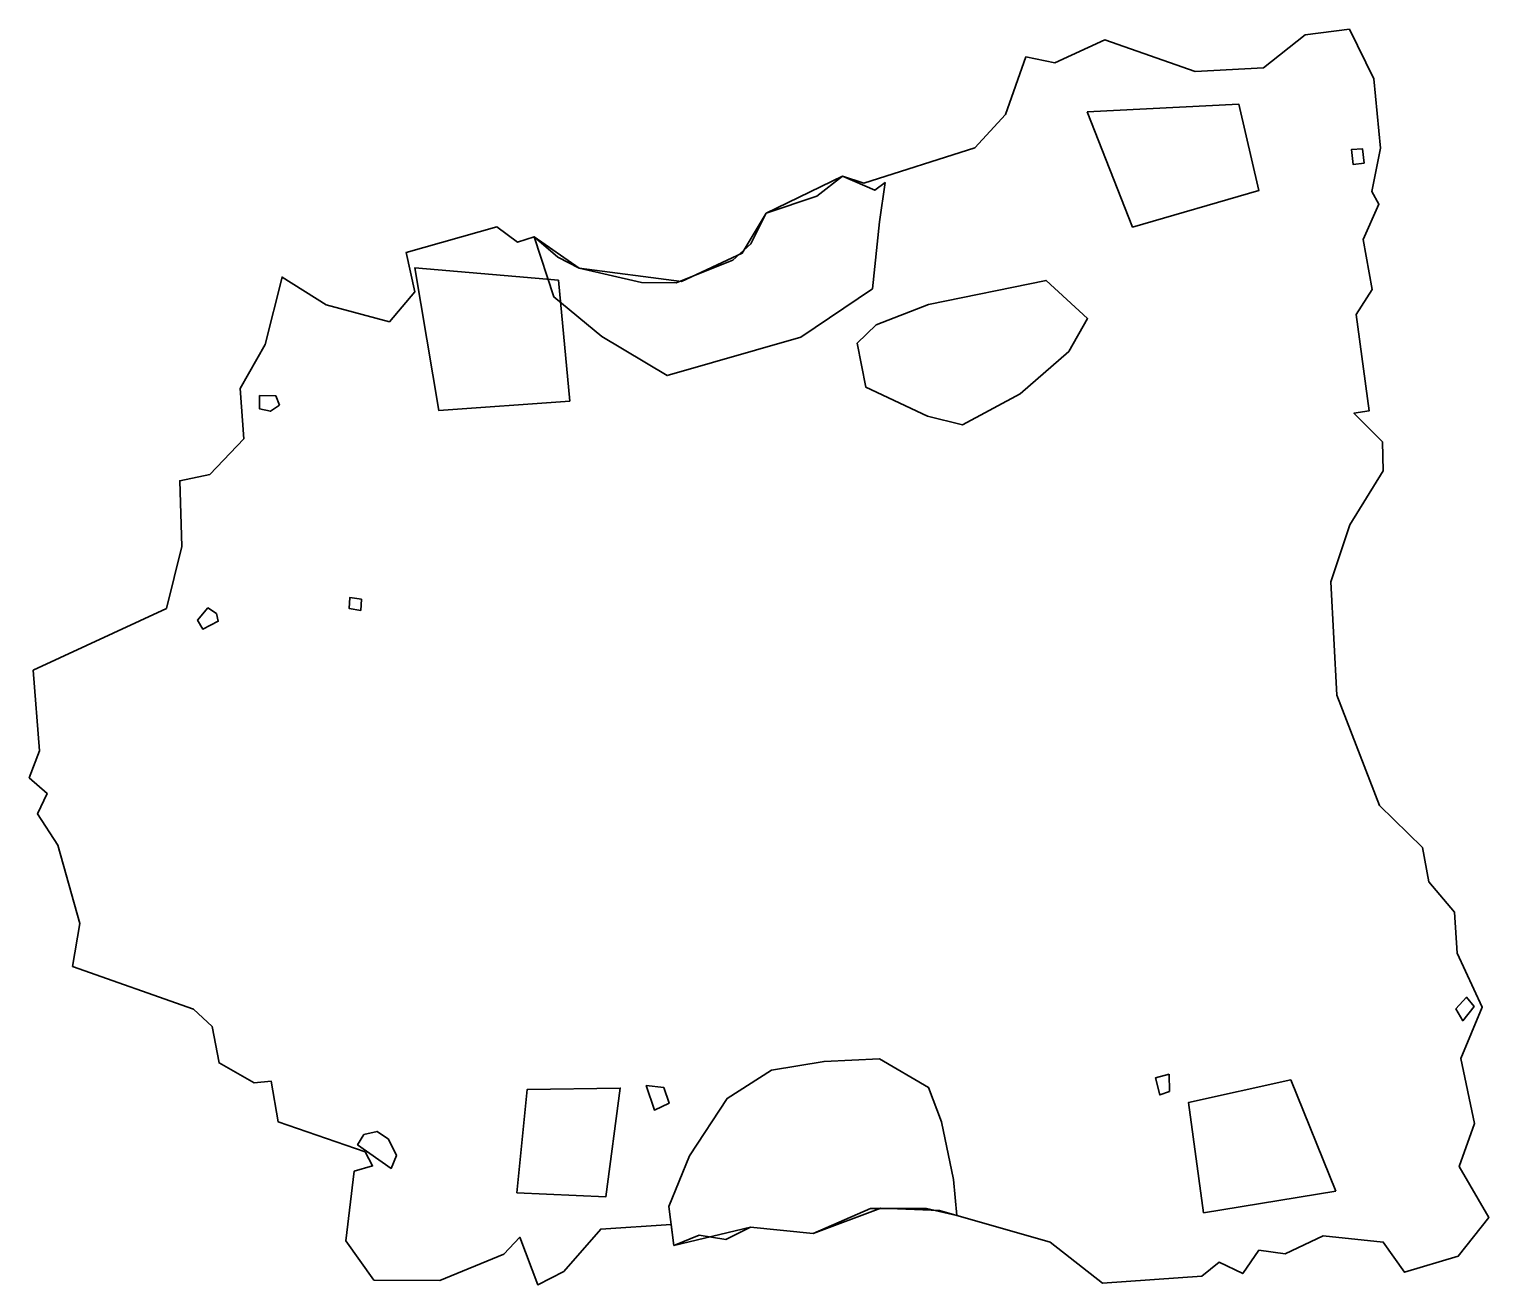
# Model space of a CAD drawing. Extents: x 0 to 10612, y -9131 to 0.
import ezdxf

# ---------------------------------------------------------------- set-up
doc = ezdxf.new("R2010")
doc.units = 0
doc.linetypes.add('Solid', pattern=[0])
for name, color, linetype in [('zone_0_q1', 7, 'Continuous'), ('zone_1_q1', 7, 'Continuous'), ('zone_2_q1', 7, 'Continuous'), ('zone_3_q1', 7, 'Continuous')]:
    doc.layers.add(name, color=color, linetype=linetype)

msp = doc.modelspace()

# ---------------------------------------------------------------- linework, layer by layer
at = {"color": 0, "linetype": 'Solid', "lineweight": 35}
for points in [[(999, -4213), (1110, -3762), (1095, -3284), (1314, -3238), (1560, -2980), (1534, -2614), (1716, -2292), (1839, -1803), (2159, -2004), (2619, -2127), (2803, -1910), (2740, -1624), (3400, -1437), (3549, -1550), (3671, -1509), (3999, -1739), (4743, -1836), (5184, -1630), (5359, -1338), (5913, -1068), (6067, -1119), (6876, -862), (7097, -620), (7246, -202), (7457, -245), (7820, -77), (8477, -307), (8975, -280), (9276, -42), (9599, 0), (9776, -362), (9824, -866), (9761, -1180), (9813, -1273), (9699, -1529), (9765, -1892), (9647, -2076), (9743, -2775), (9631, -2793), (9838, -3001), (9844, -3211), (9602, -3604), (9464, -4020), (9506, -4843), (9817, -5646), (10129, -5952), (10177, -6200), (10363, -6420), (10381, -6720), (10564, -7113), (10409, -7485), (10508, -7958), (10397, -8270), (10612, -8641), (10390, -8922), (9998, -9040), (9845, -8820), (9407, -8776), (9131, -8906), (8941, -8879), (8823, -9049), (8652, -8967), (8526, -9067), (7804, -9120), (7422, -8822), (6618, -8591), (6192, -8574), (5701, -8757), (5245, -8711), (4688, -8845), (4667, -8692), (4156, -8726), (3887, -9034), (3698, -9131), (3566, -8785), (3450, -8907), (2986, -9099), (2506, -9098), (2302, -8812), (2363, -8305), (2497, -8266), (2442, -8165), (1811, -7946), (1759, -7650), (1635, -7663), (1380, -7517), (1330, -7253), (1194, -7126), (315, -6816), (368, -6503), (209, -5935), (61, -5707), (130, -5557), (0, -5443), (76, -5247), (29, -4662), (999, -4213)], [(9707, -975), (9627, -985), (9613, -876), (9693, -869), (9707, -975)], [(6182, -1402), (6130, -1888), (5611, -2239), (4638, -2519), (4163, -2236), (3815, -1947), (3671, -1509), (3844, -1659), (3999, -1739), (4452, -1842), (4703, -1844), (5115, -1679), (5246, -1561), (5359, -1338), (5727, -1214), (5913, -1068), (6148, -1171), (6223, -1115), (6182, -1402)], [(6159, -2151), (6538, -2001), (7393, -1827), (7695, -2104), (7558, -2343), (7205, -2651), (6785, -2877), (6531, -2815), (6083, -2604), (6020, -2284), (6159, -2151)], [(1820, -2735), (1754, -2778), (1674, -2760), (1675, -2664), (1793, -2666), (1820, -2735)], [(2417, -4144), (2411, -4227), (2327, -4214), (2331, -4134), (2417, -4144)], [(1361, -4250), (1374, -4305), (1262, -4362), (1224, -4297), (1299, -4209), (1361, -4250)], [(10506, -7107), (10422, -7211), (10373, -7125), (10451, -7040), (10506, -7107)], [(4650, -8561), (4801, -8192), (5074, -7775), (5398, -7570), (5779, -7506), (6183, -7487), (6539, -7695), (6632, -7945), (6719, -8366), (6744, -8627), (6525, -8577), (6117, -8576), (5701, -8757), (5245, -8711), (5066, -8802), (4870, -8771), (4688, -8845), (4650, -8561)], [(8288, -7598), (8290, -7724), (8220, -7750), (8189, -7626), (8288, -7598)], [(4615, -7696), (4652, -7811), (4546, -7860), (4486, -7682), (4615, -7696)], [(2434, -8039), (2529, -8016), (2612, -8073), (2670, -8190), (2631, -8284), (2388, -8112), (2434, -8039)]]:
    msp.add_lwpolyline(points, close=True, dxfattribs=at)
at = {"layer": 'zone_0_q1', "color": 40, "linetype": 'Solid', "lineweight": 35}
msp.add_lwpolyline([(9501, -8450), (8538, -8607), (8428, -7806), (9172, -7641), (9501, -8450)], close=True, dxfattribs=at)
at = {"layer": 'zone_1_q1', "color": 40, "linetype": 'Solid', "lineweight": 35}
msp.add_lwpolyline([(3545, -8461), (3620, -7711), (4297, -7700), (4192, -8492), (3545, -8461)], close=True, dxfattribs=at)
at = {"layer": 'zone_2_q1', "color": 40, "linetype": 'Solid', "lineweight": 35}
msp.add_lwpolyline([(3931, -2704), (2979, -2773), (2804, -1735), (3848, -1826), (3931, -2704)], close=True, dxfattribs=at)
at = {"layer": 'zone_3_q1', "color": 40, "linetype": 'Solid', "lineweight": 35}
msp.add_lwpolyline([(7693, -601), (8794, -545), (8941, -1173), (8022, -1439), (7693, -601)], close=True, dxfattribs=at)

doc.saveas('drawing.dxf')
